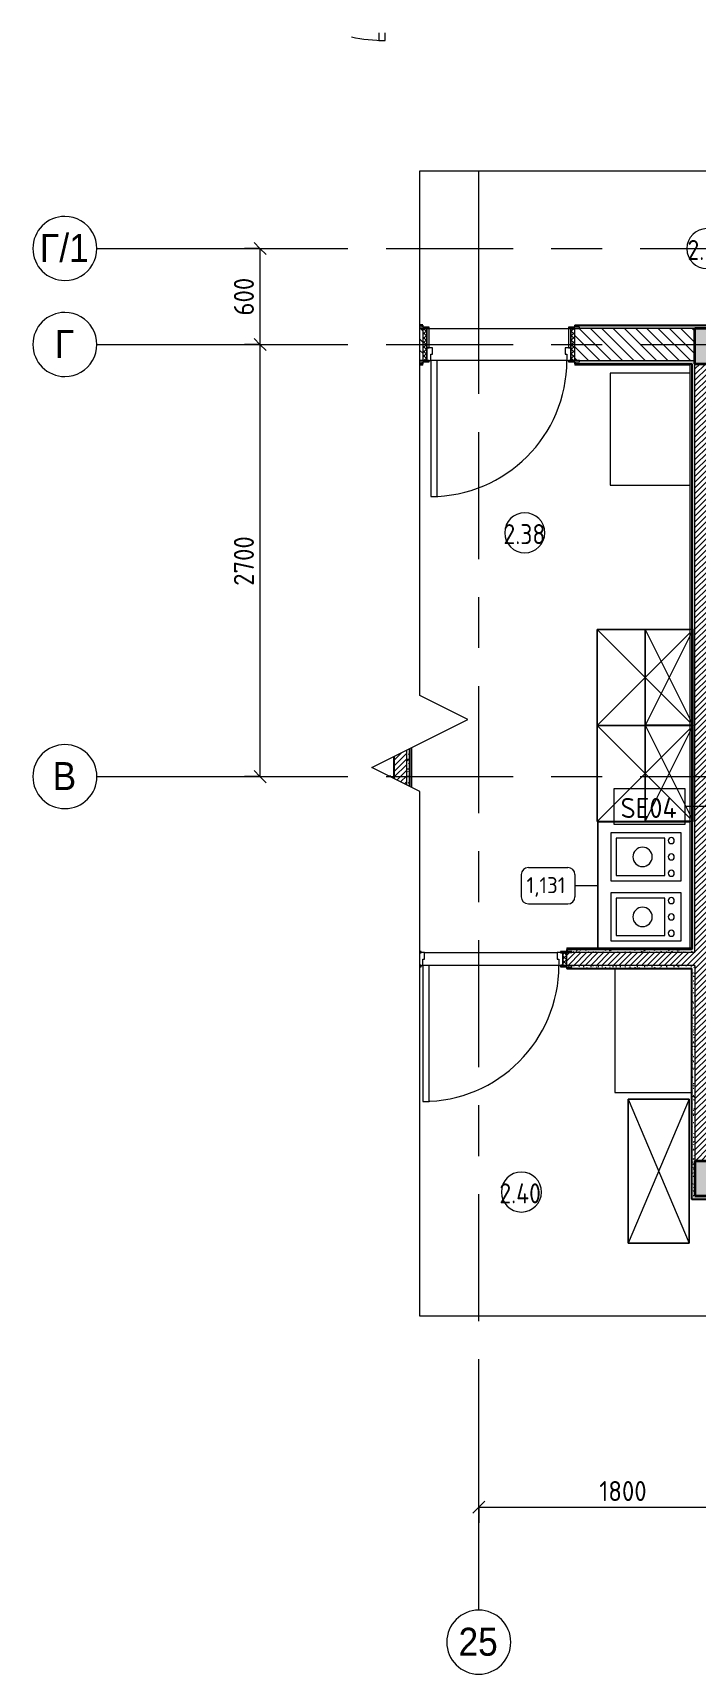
# Model space of a CAD drawing. Header units: millimetres. Extents: x 39815 to 261742, y -8553 to 29000.
# Drawn here: x 79892 to 84028, y 2191 to 12447 of the extents above; entities that cross this region are included whole.
import ezdxf

# ---------------------------------------------------------------- set-up
doc = ezdxf.new("R2010")
doc.units = ezdxf.units.MM
doc.linetypes.add('Осевая', pattern=[1587.5, 317.5, -238.125, 793.75, -238.125])
for name, color, linetype, lineweight in [('A-ANNO-DIMS', 7, 'Continuous', 9), ('A-ANNO-DIMS-50', 7, 'Continuous', 9), ('A-AREA-IDEN', 7, 'Continuous', 9), ('A-DETL-GENF', 7, 'Continuous', 9), ('A-DOOR', 7, 'Continuous', 9), ('A-DOOR-1', 7, 'Continuous', 15), ('A-DOOR-FRAM', 7, 'Continuous', 15), ('A-DOOR-FRAM-1', 7, 'Continuous', 9), ('A-GENM', 7, 'Continuous', 9), ('A-WALL-2', 7, 'Continuous', 9), ('I-FURN', 7, 'Continuous', 9), ('I-FURN-IDEN', 7, 'Continuous', 9), ('I-WALL', 7, 'Continuous', 9), ('P-SANR-FIXT-IDEN', 7, 'Continuous', 9), ('Оси', 7, 'Continuous', 9), ('Оси-1', 7, 'Continuous', 20), ('Оси-2', 7, 'Осевая', 9)]:
    doc.layers.add(name, color=color, linetype=linetype, lineweight=lineweight)
for name, color, linetype, lineweight, true_color in [('A-WALL-1', 7, 'Continuous', 25, 0x3c3c3c), ('A-WALL-3', 7, 'Continuous', 35, 0x3c3c3c), ('A-WALL-FNSH-1', 7, 'Continuous', 15, 0x3c3c3c), ('P-SANR-FIXT-1', 7, 'Continuous', 15, 0x4994b4), ('P-SANR-FIXT-2', 7, 'Continuous', 9, 0x4994b4)]:
    doc.layers.add(name, color=color, linetype=linetype, lineweight=lineweight, true_color=true_color)
doc.styles.add('Arial', font='arial.ttf', dxfattribs={"width": 0.9, "height": 175})
doc.styles.add('GOST Common', font='GOST_Common.ttf', dxfattribs={"height": 125})
doc.styles.add('GOST Common_1', font='GOST_Common.ttf', dxfattribs={"height": 100})
doc.styles.add('GOST Common_2', font='GOST_Common.ttf', dxfattribs={"width": 0.9, "height": 125})
doc.styles.add('ISOCPEUR', font='isocpeur.ttf', dxfattribs={"width": 0.9, "height": 125})
doc.dimstyles.new('ISO-2_5_0_9К_БОЛЬШОЙ', dxfattribs={"dimscale": 304.8, "dimtxt": 124.497647, "dimasz": 0.246063, "dimexe": 0.19685, "dimexo": 0.492126, "dimgap": 0, "dimtad": 1, "dimdec": 0, "dimrnd": 10, "dimzin": 0, "dimdsep": 46, "dimtxsty": 'ISOCPEUR', "dimblk1": 'OBLIQUE', "dimblk2": 'OBLIQUE', "dimsah": 1, "dimcen": 0.09, "dimdle": 0.19685, "dimazin": 0, "dimtfac": 1, "dimtdec": 4, "dimtix": 1, "dimtmove": 0, "dimatfit": 3, "dimfxl": 1, "dimtvp": 1, "dimtolj": 1, "dimtzin": 0, "dimarcsym": 2})
pattern_1 = [(45, (-10183.68, 0), (-17.6776695, 17.6776695), [])]
pattern_2 = [(45, (-10183.68, 0), (-28.51196, 28.51196), []), (45, (-10155.17, 0), (-28.51196, 28.51196), [50.403, -10.081, 1.676, -8.404])]
pattern_3 = [(0, (-10183.68, 0), (60.96, 15.24), [5.029, -40.691, 5.029, -40.691, -243.84]), (0, (-10183.68, 0), (60.96, 15.24), [-91.44, 5.029, -86.411, 5.029, -40.691, -106.68]), (0, (-10183.68, 0), (60.96, 15.24), [-228.6, 5.029, -25.451, 5.029, -71.171]), (120, (-10160.82, 7.62), (-43.6782272, 45.1729086), [5.029, -40.691, 5.029, -40.691, -243.84]), (120, (-10160.82, 7.62), (-43.6782272, 45.1729086), [-91.44, 5.029, -86.411, 5.029, -40.691, -106.68]), (120, (-10160.82, 7.62), (-43.6782272, 45.1729086), [-228.6, 5.029, -25.451, 5.029, -71.171]), (240, (-10153.2, 38.1), (-17.2817728, -60.4129086), [5.029, -40.691, 5.029, -40.691, -243.84]), (240, (-10153.2, 38.1), (-17.2817728, -60.4129086), [-91.44, 5.029, -86.411, 5.029, -40.691, -106.68]), (240, (-10153.2, 38.1), (-17.2817728, -60.4129086), [-228.6, 5.029, -25.451, 5.029, -71.171])]

# ---------------------------------------------------------------- blocks, each defined once
blk = doc.blocks.new('110_Дверь_СКБ_1Ст_Внутренняя1 - Д-8 950x2100h_охрана-31784688-Фрагмент 2_10')
at = {"layer": 'A-DOOR'}
h = blk.add_hatch(dxfattribs=at)
h.set_pattern_fill('FP_17', color=256, style=0, pattern_type=2)
h.set_pattern_definition([(135, (1826.41, 164.685), (-14.14214, -14.14214), []), (225, (1826.41, 164.685), (14.14214, -14.14214), [])])
h.paths.add_polyline_path([(487.5, 100), (462.5, 100), (462.5, -100), (487.5, -100)])
at = {"layer": 'A-DOOR-FRAM-1'}
h = blk.add_hatch(dxfattribs=at)
h.set_pattern_fill('FP_18', color=256, style=0, pattern_type=2)
h.set_pattern_definition([(45, (-296.384, 164.685), (-14.1421, 14.1421), []), (135, (-296.384, 164.685), (-14.1421, -14.1421), [])])
h.paths.add_polyline_path([(-437.5, 100), (-462.5, 100), (-462.5, -100), (-437.5, -100)])
at = {"layer": 'A-DOOR'}
blk.add_arc((437.5, 100), 850, 90, 180, dxfattribs=at)
at = {"layer": 'A-DOOR-1'}
for p, q in [((437.5, 950), (397.5, 950)), ((397.5, 950), (397.5, 100)), ((437.5, 100), (437.5, 950)), ((397.5, 100), (437.5, 100))]:
    blk.add_line(p, q, dxfattribs=at)
at = {"layer": 'A-DOOR-FRAM'}
for p, q in [((-422.5, 108), (-492.5, 108)), ((-492.5, 108), (-492.5, 100)), ((-422.5, 100), (-422.5, 108)), ((504.9, 108), (447.5, 108)), ((447.5, 108), (447.5, 100)), ((-492.5, 100), (-422.5, 100)), ((-437.5, 100), (-462.5, 100)), ((-462.5, 100), (-462.5, -100)), ((-412.5, 100), (-437.5, 100)), ((-437.5, 100), (-437.5, 20)), ((-437.5, -100), (-437.5, 100)), ((-422.5, 100), (-437.5, 100)), ((-437.5, 100), (-437.5, 99)), ((-437.5, 99), (-422.5, 99)), ((-437.5, 20), (-402.5, 20)), ((-422.5, 20), (-437.5, 20)), ((-437.5, 20), (-437.5, -100)), ((-422.5, 99), (-422.5, 100)), ((-422.5, -100), (-422.5, 20)), ((-412.5, 60), (-412.5, 100)), ((-402.5, 60), (-412.5, 60)), ((-402.5, 20), (-402.5, 60)), ((437.5, 60), (427.5, 60)), ((427.5, 60), (427.5, 20)), ((427.5, 20), (462.5, 20)), ((437.5, 100), (437.5, 60)), ((462.5, 100), (437.5, 100)), ((462.5, 100), (447.5, 100)), ((447.5, 100), (447.5, 99)), ((447.5, 100), (504.9, 100)), ((447.5, 99), (462.5, 99)), ((462.5, 20), (447.5, 20)), ((447.5, 20), (447.5, -100)), ((462.5, 20), (462.5, 100)), ((487.5, 100), (462.5, 100)), ((462.5, 100), (462.5, -100)), ((462.5, 99), (462.5, 100)), ((462.5, -100), (462.5, 20)), ((487.5, -100), (487.5, 100)), ((-422.5, -100), (-492.5, -100)), ((-492.5, -100), (-492.5, -108)), ((-462.5, -100), (-437.5, -100)), ((-437.5, -100), (-422.5, -100)), ((-422.5, -108), (-422.5, -100)), ((447.5, -100), (462.5, -100)), ((504.9, -100), (447.5, -100)), ((447.5, -100), (447.5, -108)), ((462.5, -100), (487.5, -100)), ((-492.5, -108), (-422.5, -108)), ((447.5, -108), (504.9, -108))]:
    blk.add_line(p, q, dxfattribs=at)
blk = doc.blocks.new('110_Дверь_СКБ_1Ст_Внутренняя1 - Д-8 950x2100h_охрана-32224770-Фрагмент 2_10')
at = {"layer": 'A-DOOR-FRAM-1'}
h = blk.add_hatch(dxfattribs=at)
h.set_pattern_fill('FP_19', color=256, style=0, pattern_type=2)
h.set_pattern_definition([(45, (-296.384, 104.685), (-14.1421, 14.1421), []), (135, (-296.384, 104.685), (-14.1421, -14.1421), [])])
h.paths.add_polyline_path([(-438, 40), (-463, 40), (-463, -40), (-438, -40)])
at = {"layer": 'A-DOOR'}
blk.add_arc((437, 40), 850, 90, 180, dxfattribs=at)
at = {"layer": 'A-DOOR-1'}
for p, q in [((437, 890), (397, 890)), ((397, 890), (397, 40)), ((437, 40), (437, 890)), ((397, 40), (437, 40))]:
    blk.add_line(p, q, dxfattribs=at)
at = {"layer": 'A-DOOR-FRAM'}
for p, q in [((-423, 48), (-493, 48)), ((-493, 48), (-493, 40)), ((-493, 40), (-423, 40)), ((-438, 40), (-463, 40)), ((-463, 40), (-463, -40)), ((-413, 40), (-438, 40)), ((-438, 40), (-438, -40)), ((-438, -40), (-438, 40)), ((-423, 40), (-438, 40)), ((-438, 40), (-438, 39)), ((-438, 39), (-423, 39)), ((-423, 40), (-423, 48)), ((-423, 39), (-423, 40)), ((-413, 0), (-413, 40)), ((-403, 0), (-413, 0)), ((-403, -40), (-403, 0)), ((437, 0), (427, 0)), ((427, 0), (427, -40)), ((437, 40), (437, 0)), ((455, 40), (437, 40)), ((455, 48), (447, 48)), ((447, 48), (447, 40)), ((455, 40), (447, 40)), ((447, 40), (447, 39)), ((447, 40), (455, 40)), ((447, 39), (455, 39)), ((-423, -40), (-493, -40)), ((-493, -40), (-493, -48)), ((-493, -48), (-423, -48)), ((-463, -40), (-438, -40)), ((-423, -39), (-438, -39)), ((-438, -39), (-438, -40)), ((-438, -40), (-403, -40)), ((-438, -40), (-423, -40)), ((-423, -40), (-423, -39)), ((-423, -48), (-423, -40)), ((427, -40), (455, -40)), ((455, -39), (447, -39)), ((447, -39), (447, -40)), ((447, -40), (455, -40)), ((455, -40), (447, -40)), ((447, -40), (447, -48)), ((447, -48), (455, -48))]:
    blk.add_line(p, q, dxfattribs=at)
blk = doc.blocks.new('110_Дверь_СКБ_1Ст_Внутренняя1 - Д-3 _п_ 1100x2100h_много всего-32102842-Фрагмент 2_10')
at = {"layer": 'A-DOOR'}
blk.add_arc((-488, 110), 1000, 77.8296, 90, dxfattribs=at)
at = {"layer": 'A-DOOR-1'}
for p, q in [((-488, 1110), (-488, 1063)), ((-448, 1110), (-488, 1110)), ((-448, 1063), (-448, 1110))]:
    blk.add_line(p, q, dxfattribs=at)
blk = doc.blocks.new('GM_Отверстие прямоугольное _в плите_ - Отверстие-21985006-Фрагмент 2_10')
at = {"layer": 'A-GENM'}
for p, q in [((91, 175), (100, 175)), ((100, 175), (91, 175)), ((94, 173), (100, 175)), ((100, 175), (100, 170)), ((100, 170), (100, 175))]:
    blk.add_line(p, q, dxfattribs=at)
blk = doc.blocks.new('Стол базовый прямоугольный - 1_196-25596001-Фрагмент 2_10')
at = {"layer": 'I-FURN'}
for p, q in [((350, 250), (-350, 250)), ((-350, 250), (-350, -250)), ((350, -250), (350, 250)), ((-350, -250), (350, -250))]:
    blk.add_line(p, q, dxfattribs=at)
blk = doc.blocks.new('Шкаф параметрический - 1_280-25596496-Фрагмент 2_10')
at = {"layer": 'I-FURN'}
for p, q in [((0, 583), (0, 300)), ((0, 300), (0, 583)), ((17, 583), (300, 300)), ((300, 300), (583, 583)), ((600, 300), (600, 583)), ((600, 583), (600, 300)), ((0, 0), (300, 300)), ((0, 300), (0, 0)), ((0, 0), (0, 300)), ((300, 300), (600, 0)), ((600, 0), (600, 300)), ((600, 300), (600, 0)), ((0, 0), (600, 0)), ((600, 0), (0, 0))]:
    blk.add_line(p, q, dxfattribs=at)
blk = doc.blocks.new('Шкаф параметрический - 1_137-25596775-Фрагмент 2_10')
at = {"layer": 'I-FURN'}
for p, q in [((0, 0), (600, 300)), ((0, 300), (600, 0)), ((600, 300), (0, 300)), ((0, 300), (0, 0)), ((0, 0), (0, 283)), ((600, 0), (600, 300)), ((600, 283), (600, 0)), ((0, 0), (600, 0)), ((598, 0), (0, 0)), ((600, 0), (598, 0))]:
    blk.add_line(p, q, dxfattribs=at)
blk = doc.blocks.new('Шкаф параметрический - 1_137-V38-Фрагмент 2_10')
at = {"layer": 'I-FURN'}
for p, q in [((0, 0), (600, 300)), ((0, 300), (600, 0)), ((600, 300), (0, 300)), ((0, 300), (0, 0)), ((0, 0), (0, 283)), ((600, 0), (600, 300)), ((600, 283), (600, 0)), ((0, 0), (600, 0)), ((2, 0), (0, 0)), ((600, 0), (2, 0))]:
    blk.add_line(p, q, dxfattribs=at)
blk = doc.blocks.new('Шкаф параметрический - 1_280-V39-Фрагмент 2_10')
at = {"layer": 'I-FURN'}
for p, q in [((0, 583), (0, 300)), ((0, 300), (0, 583)), ((17, 583), (300, 300)), ((300, 300), (583, 583)), ((600, 0), (600, 583)), ((600, 583), (600, 0)), ((0, 0), (300, 300)), ((0, 300), (0, 0)), ((0, 0), (0, 300)), ((300, 300), (600, 0)), ((0, 0), (600, 0)), ((600, 0), (0, 0))]:
    blk.add_line(p, q, dxfattribs=at)
blk = doc.blocks.new('Мойка кухонная - Мойка Steel Hammer SH R 5151 GLOWE-25557159-Фрагмент 2_10')
at = {"layer": 'P-SANR-FIXT-2'}
for p, q in [((150, 0), (-150, 0)), ((-150, 0), (-150, -440)), ((116, -102), (-117, -102)), ((-117, -102), (-117, -406)), ((116, -406), (116, -102)), ((150, -440), (150, 0)), ((-117, -406), (116, -406)), ((-150, -440), (150, -440))]:
    blk.add_line(p, q, dxfattribs=at)
for centre, radius, start, end in [((-102, -62), 19, 90, 180), ((-102, -62), 19, 180, 270), ((-102, -62), 19, 360, 90), ((-102, -62), 19.1, 270, 360), ((0, -62), 19, 360, 180), ((0, -62), 19, 180, 360), ((102, -62), 19.1, 360, 180), ((102, -62), 19.1, 180, 360), ((0, -241), 60.5, 360, 180), ((0, -241), 60.5, 180, 360)]:
    blk.add_arc(centre, radius, start, end, dxfattribs=at)
blk = doc.blocks.new('Шкаф параметрический - 1_268-V40-Фрагмент 2_10')
at = {"layer": 'I-FURN'}
for p, q in [((0, 0), (900, 380)), ((0, 380), (900, 0)), ((900, 380), (0, 380)), ((0, 380), (0, 0)), ((0, 0), (0, 380)), ((0, 380), (900, 380)), ((900, 0), (900, 380)), ((900, 380), (900, 0)), ((0, 0), (900, 0)), ((900, 0), (0, 0))]:
    blk.add_line(p, q, dxfattribs=at)
blk = doc.blocks.new('Стол базовый прямоугольный - 1_190-25588265-Фрагмент 2_10')
at = {"layer": 'I-FURN'}
for p, q in [((385, 250), (-390, 250)), ((-390, 250), (-390, -230))]:
    blk.add_line(p, q, dxfattribs=at)
blk = doc.blocks.new('DET_L_Линия разрыва - М100-30991473-Фрагмент 2_10')
at = {"layer": 'A-DETL-GENF'}
for p, q in [((3428, 300), (3278, 0)), ((3728, -300), (3428, 300)), ((3278, 0), (0, 0)), ((3878, 0), (3728, -300)), ((7156, 0), (3878, 0))]:
    blk.add_line(p, q, dxfattribs=at)
blk = doc.blocks.new('DET_L_Линия разрыва - М100-30991472-Фрагмент 2_10')
at = {"layer": 'A-DETL-GENF'}
for p, q in [((4689, -300), (4989, 300)), ((4989, 300), (5139, 0)), ((0, 0), (4539, 0)), ((4539, 0), (4689, -300)), ((5139, 0), (9678, 0))]:
    blk.add_line(p, q, dxfattribs=at)
blk = doc.blocks.new('DET_L_Линия разрыва - М100-30991471-Фрагмент 2_10')
at = {"layer": 'A-DETL-GENF'}
for p, q in [((4689, 300), (4539, 0)), ((4989, -300), (4689, 300)), ((4539, 0), (0, 0)), ((5139, 0), (4989, -300)), ((9678, 0), (5139, 0))]:
    blk.add_line(p, q, dxfattribs=at)
blk = doc.blocks.new('Ось сетки - D8-29747960-Фрагмент 2_10')
at = {"layer": 'Оси-1'}
for start, end in [(360, 180), (180, 360)]:
    blk.add_arc((0, 0), 4, start, end, dxfattribs=at)
blk = doc.blocks.new('DIMBLOCK32-Фрагмент 2_10')
at = {"layer": 'A-ANNO-DIMS-50'}
for p, q in [((82676, 3138), (82676, 3295)), ((84476, 3138), (84476, 3295)), ((82676, 3235), (84476, 3235)), ((82676, 3235), (82676, 3138)), ((84476, 3235), (84476, 3138))]:
    blk.add_line(p, q, dxfattribs=at)
at = {"layer": 'A-ANNO-DIMS-50', "lineweight": 20}
for p, q in [((82676, 3235), (82639, 3197)), ((82676, 3235), (82714, 3272)), ((84476, 3235), (84439, 3197)), ((84476, 3235), (84514, 3272))]:
    blk.add_line(p, q, dxfattribs=at)
at = {"layer": 'A-ANNO-DIMS-50', "color": 0, "insert": (83429, 3398), "char_height": 125, "width": 353.38, "attachment_point": 1, "line_spacing_factor": 1.149209, "style": 'ISOCPEUR'}
blk.add_mtext('1800', dxfattribs=at)
blk = doc.blocks.new('_Oblique')
at = {"color": 0, "linetype": 'ByBlock', "lineweight": -2}
blk.add_line((-0.5, -0.5), (0.5, 0.5), dxfattribs=at)
blk = doc.blocks.new('DIMBLOCK35-Фрагмент 2_10')
at = {"layer": 'A-ANNO-DIMS-50'}
for p, q in [((81214, 11100), (81370, 11100)), ((81310, 11100), (81214, 11100)), ((81310, 11100), (81310, 10500)), ((81214, 10500), (81370, 10500)), ((81310, 10500), (81214, 10500))]:
    blk.add_line(p, q, dxfattribs=at)
at = {"layer": 'A-ANNO-DIMS-50', "lineweight": 20}
for p, q in [((81310, 11100), (81273, 11137)), ((81310, 11100), (81348, 11062)), ((81310, 10500), (81273, 10537)), ((81310, 10500), (81348, 10462))]:
    blk.add_line(p, q, dxfattribs=at)
at = {"layer": 'A-ANNO-DIMS-50', "color": 0, "insert": (81147, 10681), "char_height": 125, "width": 284.43, "attachment_point": 1, "rotation": 90, "line_spacing_factor": 1.149209, "style": 'ISOCPEUR'}
blk.add_mtext('600', dxfattribs=at)
blk = doc.blocks.new('DIMBLOCK36-Фрагмент 2_10')
at = {"layer": 'A-ANNO-DIMS-50'}
for p, q in [((81214, 10500), (81370, 10500)), ((81310, 10500), (81214, 10500)), ((81310, 10500), (81310, 7800)), ((81214, 7800), (81370, 7800)), ((81310, 7800), (81214, 7800))]:
    blk.add_line(p, q, dxfattribs=at)
at = {"layer": 'A-ANNO-DIMS-50', "lineweight": 20}
for p, q in [((81310, 10500), (81273, 10537)), ((81310, 10500), (81348, 10462)), ((81310, 7800), (81273, 7837)), ((81310, 7800), (81348, 7762))]:
    blk.add_line(p, q, dxfattribs=at)
at = {"layer": 'A-ANNO-DIMS-50', "color": 0, "insert": (81147, 8992), "char_height": 125, "width": 379.24, "attachment_point": 1, "rotation": 90, "line_spacing_factor": 1.149209, "style": 'ISOCPEUR'}
blk.add_mtext('2700', dxfattribs=at)
blk = doc.blocks.new('М_сантехническая_рамка1 - В рамке-30590747-Фрагмент 2_10')
at = {"layer": 'P-SANR-FIXT-IDEN'}
for p, q in [((4.29, 2.24), (-4.64, 2.24)), ((-4.64, 2.24), (-4.64, -2.18)), ((4.29, -2.18), (4.29, 2.24)), ((-4.64, -2.18), (4.29, -2.18))]:
    blk.add_line(p, q, dxfattribs=at)
blk = doc.blocks.new('Марка_Мебель - В прямоуг_Balcon_Марка-25523697-Фрагмент 2_10')
at = {"layer": 'I-FURN-IDEN'}
for p, q in [((-2.45, 2.28), (2.45, 2.28)), ((-3.35, 1.38), (-3.35, -1.38)), ((3.35, 1.38), (3.35, -1.38)), ((-2.46, -2.28), (2.45, -2.28))]:
    blk.add_line(p, q, dxfattribs=at)
for centre, radius, start, end in [((-2.45, 1.38), 0.9, 90, 180), ((2.45, 1.38), 0.9, 0, 90), ((-2.46, -1.38), 0.893, 180, 270), ((2.45, -1.38), 0.9, 270, 0)]:
    blk.add_arc(centre, radius, start, end, dxfattribs=at)
blk = doc.blocks.new('Марка_Помещения - Номер-25198446-Фрагмент 2_10')
at = {"layer": 'A-AREA-IDEN'}
for start, end in [(360, 180), (180, 360)]:
    blk.add_arc((0, 0), 2.5, start, end, dxfattribs=at)

msp = doc.modelspace()

# ---------------------------------------------------------------- hatches: boundary and pattern name
at = {"layer": 'I-WALL'}
h = msp.add_hatch(dxfattribs=at)
h.set_pattern_fill('FP_9', color=256, style=0, pattern_type=2)
h.set_pattern_definition(pattern_3)
h.paths.add_polyline_path([(87164.9, 10600), (87215.3, 10600), (87215.3, 10620), (83276.3, 10620), (83276.3, 10608), (83306.3, 10608), (83306.3, 10600), (84522.9, 10600)])
h.paths.add_polyline_path([(82308.9, 10608), (82326.3, 10608), (82326.3, 10620), (82308.9, 10619.7)])
h = msp.add_hatch(dxfattribs=at)
h.set_pattern_fill('FP_2', color=256, style=0, pattern_type=2)
h.set_pattern_definition([(135, (-10183.68, 0), (-35.35534, -35.35534), [])])
h.paths.add_polyline_path([(84026.3, 10400), (84026.3, 10600), (83276.3, 10600), (83276.3, 10400), (83306.3, 10400)])
h.paths.add_polyline_path([(82308.9, 10400), (82326.3, 10400), (82326.3, 10600), (82308.9, 10600), (82308.9, 10565.2)])
h = msp.add_hatch(dxfattribs=at)
h.set_pattern_fill('FP_3', color=256, style=0, pattern_type=2)
h.set_pattern_definition(pattern_2)
h.paths.add_polyline_path([(91426.3, 10380), (91426.3, 10600), (84026.3, 10600), (84026.3, 10380), (91128.1, 10380)])
h = msp.add_hatch(dxfattribs=at)
h.set_pattern_fill('FP_9', color=256, style=0, pattern_type=2)
h.set_pattern_definition(pattern_3)
h.paths.add_polyline_path([(84006.3, 10380), (84026.3, 10380), (84026.3, 10400), (83306.3, 10400), (83306.3, 10392), (83276.3, 10392), (83276.3, 10380), (83306.3, 10380)])
h.paths.add_polyline_path([(82308.9, 10380), (82326.3, 10380), (82326.3, 10392), (82308.9, 10392)])
h = msp.add_hatch(dxfattribs=at)
h.set_pattern_fill('FP_9', color=256, style=0, pattern_type=2)
h.set_pattern_definition(pattern_3)
h.paths.add_polyline_path([(84026.3, 6720), (84026.3, 10380), (84006.3, 10380), (84006.3, 6720)])
h = msp.add_hatch(dxfattribs=at)
h.set_pattern_fill('FP_1', color=256, style=0, pattern_type=2)
h.set_pattern_definition(pattern_1)
h.paths.add_polyline_path([(84106.3, 5400), (84106.3, 10380), (84026.3, 10380), (84026.3, 5400)])
h = msp.add_hatch(dxfattribs=at)
h.set_pattern_fill('FP_1', color=256, style=0, pattern_type=2)
h.set_pattern_definition(pattern_1)
h.paths.add_polyline_path([(82226.3, 7747.3), (82226.3, 7964.7), (82146.3, 7924.7), (82146.3, 7787.3), (82169.7, 7775.6)])
h = msp.add_hatch(dxfattribs=at)
h.set_pattern_fill('FP_9', color=256, style=0, pattern_type=2)
h.set_pattern_definition(pattern_3)
h.paths.add_polyline_path([(82246.3, 7737.3), (82246.3, 7974.7), (82226.3, 7964.7), (82226.3, 7747.3), (82240.7, 7740.1)])
h = msp.add_hatch(dxfattribs=at)
h.set_pattern_fill('FP_9', color=256, style=0, pattern_type=2)
h.set_pattern_definition(pattern_3)
h.paths.add_polyline_path([(84026.3, 6700), (84026.3, 6720), (83226.3, 6720), (83226.3, 6708), (83256.3, 6708), (83256.3, 6700), (83862.3, 6700)])
h = msp.add_hatch(dxfattribs=at)
h.set_pattern_fill('FP_1', color=256, style=0, pattern_type=2)
h.set_pattern_definition(pattern_1)
h.paths.add_polyline_path([(84026.3, 6620), (84026.3, 6700), (83226.3, 6700), (83226.3, 6620), (84006.3, 6620)])
h = msp.add_hatch(dxfattribs=at)
h.set_pattern_fill('FP_9', color=256, style=0, pattern_type=2)
h.set_pattern_definition(pattern_3)
h.paths.add_polyline_path([(84005.3, 6600), (84006.3, 6600), (84006.3, 6620), (83256.3, 6620), (83256.3, 6612), (83226.3, 6612), (83226.3, 6600), (83862.3, 6600)])
h = msp.add_hatch(dxfattribs=at)
h.set_pattern_fill('FP_9', color=256, style=0, pattern_type=2)
h.set_pattern_definition(pattern_3)
h.paths.add_polyline_path([(84026.3, 5180), (84026.3, 6620), (84006.3, 6620), (84006.3, 5180)])
h = msp.add_hatch(dxfattribs=at)
h.set_pattern_fill('FP_3', color=256, style=0, pattern_type=2)
h.set_pattern_definition(pattern_2)
h.paths.add_polyline_path([(91426.3, 5180), (91426.3, 5400), (90526.3, 5400), (90526.3, 5180), (91386.3, 5180)])
h.paths.add_polyline_path([(89446.3, 5180), (89476.3, 5180), (89476.3, 5400), (84026.3, 5400), (84026.3, 5180), (88486, 5180)])
h = msp.add_hatch(dxfattribs=at)
h.set_pattern_fill('FP_9', color=256, style=0, pattern_type=2)
h.set_pattern_definition(pattern_3)
h.paths.add_polyline_path([(91128.1, 5160), (91386.3, 5160), (91386.3, 5180), (90556.3, 5180), (90556.3, 5172), (90526.3, 5172), (90526.3, 5160), (90556.3, 5160)])
h.paths.add_polyline_path([(89476.3, 5160), (89476.3, 5172), (89446.3, 5172), (89446.3, 5180), (84006.3, 5180), (84006.3, 5160), (88486, 5160)])

# ---------------------------------------------------------------- linework, layer by layer
at = {"layer": 'A-WALL-1'}
for p, q in [((82326.3, 10620), (82308.9, 10620)), ((82326.3, 10608), (82326.3, 10620)), ((83276.3, 10620), (83276.3, 10608)), ((83276.3, 10620), (87215.3, 10620)), ((82308.9, 10380), (82326.3, 10380)), ((82326.3, 10380), (82326.3, 10392)), ((83276.3, 10392), (83276.3, 10380)), ((83276.3, 10380), (84006.3, 10380)), ((84006.3, 10380), (84006.3, 6720)), ((82146.3, 7924.7), (82146.3, 7787.3)), ((82246.3, 7737.3), (82246.3, 7974.7)), ((83226.3, 6720), (83226.3, 6708)), ((84006.3, 6720), (83226.3, 6720)), ((83226.3, 6612), (83226.3, 6600)), ((83226.3, 6600), (84006.3, 6600)), ((84006.3, 5160), (84006.3, 6600)), ((84006.3, 5160), (89476.3, 5160))]:
    msp.add_line(p, q, dxfattribs=at)
at = {"layer": 'A-WALL-2'}
for p, q in [((84026.3, 10600), (83306.3, 10600)), ((83306.3, 10400), (84026.3, 10400)), ((84026.3, 6700), (84026.3, 10380)), ((82226.3, 7747.3), (82226.3, 7964.7)), ((84026.3, 6700), (83256.3, 6700)), ((84026.3, 6620), (83256.3, 6620)), ((84026.3, 6620), (84026.3, 5400))]:
    msp.add_line(p, q, dxfattribs=at)
at = {"layer": 'A-WALL-3'}
for p, q in [((87235.3, 10600), (84026.3, 10600)), ((84026.3, 10380), (84026.3, 10600)), ((84026.3, 10380), (91426.3, 10380)), ((84026.3, 5400), (84026.3, 5180)), ((84026.3, 5400), (89446.3, 5400)), ((84026.3, 5180), (89446.3, 5180))]:
    msp.add_line(p, q, dxfattribs=at)
at = {"layer": 'A-WALL-FNSH-1'}
for p, q in [((82326.3, 10621), (82308.9, 10621)), ((82326.3, 10620), (82326.3, 10621)), ((87214.3, 10621), (83276.3, 10621)), ((83276.3, 10621), (83276.3, 10620)), ((82308.9, 10379), (82326.3, 10379)), ((82326.3, 10379), (82326.3, 10380)), ((83276.3, 10380), (83276.3, 10379)), ((83276.3, 10379), (84005.3, 10379)), ((84005.3, 10379), (84005.3, 6721)), ((82247.3, 7736.8), (82247.3, 7975.2)), ((84005.3, 6721), (83226.3, 6721)), ((83226.3, 6721), (83226.3, 6720)), ((83226.3, 6600), (83226.3, 6599)), ((83226.3, 6599), (84005.3, 6599)), ((84005.3, 6599), (84005.3, 5159)), ((84005.3, 5159), (89476.3, 5159))]:
    msp.add_line(p, q, dxfattribs=at)
at = {"layer": 'I-FURN'}
for p, q in [((83997.3, 7518.2), (83419.7, 7518.2)), ((83419.7, 7518.2), (83419.7, 6729)), ((83419.7, 6729), (83419.7, 7518.2)), ((83419.7, 7518.2), (83997.3, 7518.2))]:
    msp.add_line(p, q, dxfattribs=at)
at = {"layer": 'I-FURN-IDEN'}
msp.add_line((83419.7, 7118.2), (83276.9, 7118.2), dxfattribs=at)
at = {"layer": 'I-WALL'}
for p, q in [((82366.3, 10600), (83236.3, 10600)), ((82326.3, 10371), (82308.9, 10371)), ((82326.3, 10371), (82326.3, 10379)), ((83226.3, 10400), (82416.3, 10400)), ((83276.3, 10379), (83276.3, 10371)), ((83997.3, 10371), (83276.3, 10371)), ((83997.3, 6720.5), (83997.3, 10371)), ((82255.3, 7979.2), (82255.3, 7732.8)), ((82336.3, 6700), (83166.3, 6700)), ((83226.3, 6729), (84006.3, 6729)), ((83226.3, 6729), (83226.3, 6721)), ((83997.3, 6720.5), (84006.3, 6720.5)), ((83176.3, 6620), (82366.3, 6620))]:
    msp.add_line(p, q, dxfattribs=at)
at = {"layer": 'P-SANR-FIXT-IDEN'}
msp.add_line((84367.2, 7612.6), (83966, 7612.6), dxfattribs=at)
at = {"layer": 'Оси'}
for p, q in [((82676.3, 10334.2), (82676.3, 11584.2)), ((80291.6, 11100), (81541.6, 11100)), ((80291.6, 10500), (81541.6, 10500)), ((80291.6, 7800), (81541.6, 7800)), ((82676.3, 2591.3), (82676.3, 3841.3))]:
    msp.add_line(p, q, dxfattribs=at)
at = {"layer": 'Оси-2'}
for p, q in [((81541.6, 11100), (90737.2, 11100)), ((81541.6, 10500), (90737.2, 10500)), ((82676.3, 3841.3), (82676.3, 10334.2)), ((81541.6, 7800), (90737.2, 7800))]:
    msp.add_line(p, q, dxfattribs=at)

# ---------------------------------------------------------------- block references
at = {"layer": 'A-AREA-IDEN', "xscale": 49.99999999999998, "yscale": 49.99999999999998, "zscale": 49.99999999999998}
for p in [(84100.4, 11098.9), (82963.4, 9323.5), (82942.5, 5203.9)]:
    msp.add_blockref('Марка_Помещения - Номер-25198446-Фрагмент 2_10', p, dxfattribs=at)
at = {"layer": 'A-DETL-GENF'}
for name, p, rotation in [('DET_L_Линия разрыва - М100-30991471-Фрагмент 2_10', (91987.2, 11584.2), 180), ('DET_L_Линия разрыва - М100-30991473-Фрагмент 2_10', (82308.9, 11584.2), 270.0000000000001), ('DET_L_Линия разрыва - М100-30991472-Фрагмент 2_10', (91987.2, 4427.8), 180)]:
    msp.add_blockref(name, p, dxfattribs=dict(at, rotation=rotation))
at = {"layer": 'A-DOOR', "rotation": 180}
for name, p in [('110_Дверь_СКБ_1Ст_Внутренняя1 - Д-3 _п_ 1100x2100h_много всего-32102842-Фрагмент 2_10', (81603.8, 13510)), ('110_Дверь_СКБ_1Ст_Внутренняя1 - Д-8 950x2100h_охрана-31784688-Фрагмент 2_10', (82813.8, 10500)), ('110_Дверь_СКБ_1Ст_Внутренняя1 - Д-8 950x2100h_охрана-32224770-Фрагмент 2_10', (82763.8, 6660))]:
    msp.add_blockref(name, p, dxfattribs=at)
at = {"layer": 'A-GENM'}
msp.add_blockref('GM_Отверстие прямоугольное _в плите_ - Отверстие-21985006-Фрагмент 2_10', (82026.4, 7627), dxfattribs=at)
at = {"layer": 'I-FURN'}
for name, p, rotation in [('Стол базовый прямоугольный - 1_196-25596001-Фрагмент 2_10', (83746.5, 9970.2), 90), ('Шкаф параметрический - 1_280-25596496-Фрагмент 2_10', (83414.6, 8719.6), 269.9999999999994), ('Шкаф параметрический - 1_137-25596775-Фрагмент 2_10', (83714.6, 8719.6), 269.9999999999994), ('Шкаф параметрический - 1_280-V39-Фрагмент 2_10', (83414.6, 8119.6), 269.9999999999994), ('Шкаф параметрический - 1_137-V38-Фрагмент 2_10', (83714.6, 8121.5), 269.9999999999994), ('Стол базовый прямоугольный - 1_190-25588265-Фрагмент 2_10', (83776.3, 6215), 90), ('Шкаф параметрический - 1_268-V40-Фрагмент 2_10', (83609.2, 5784.2), 269.9999999999994)]:
    msp.add_blockref(name, p, dxfattribs=dict(at, rotation=rotation))
at = {"layer": 'I-FURN-IDEN', "xscale": 49.99999999999998, "yscale": 49.99999999999998, "zscale": 49.99999999999998}
msp.add_blockref('Марка_Мебель - В прямоуг_Balcon_Марка-25523697-Фрагмент 2_10', (83109.1, 7118.2), dxfattribs=at)
at = {"layer": 'P-SANR-FIXT-1', "rotation": 269.9999999999999}
for p in [(83940, 7298.2), (83940, 6923.2)]:
    msp.add_blockref('Мойка кухонная - Мойка Steel Hammer SH R 5151 GLOWE-25557159-Фрагмент 2_10', p, dxfattribs=at)
at = {"layer": 'P-SANR-FIXT-IDEN', "xscale": 49.99999999999998, "yscale": 49.99999999999998, "zscale": 49.99999999999998}
msp.add_blockref('М_сантехническая_рамка1 - В рамке-30590747-Фрагмент 2_10', (83751.3, 7611), dxfattribs=at)
at = {"layer": 'Оси-1', "xscale": 49.99999999999998, "yscale": 49.99999999999998, "zscale": 49.99999999999998}
for p, rotation in [((80091.6, 11100), 269.9999999999995), ((80091.6, 10500), 269.9999999999995), ((80091.6, 7800), 269.9999999999994)]:
    msp.add_blockref('Ось сетки - D8-29747960-Фрагмент 2_10', p, dxfattribs=dict(at, rotation=rotation))
msp.add_blockref('Ось сетки - D8-29747960-Фрагмент 2_10', (82676.3, 2391.3), dxfattribs=at)

# ---------------------------------------------------------------- texts
at = {"layer": 'A-AREA-IDEN', "char_height": 125, "attachment_point": 1, "style": 'GOST Common_2'}
for s, insert, width in [('2.51', (83979.5, 11153.1), 303.038), ('2.38', (82830.6, 9377.7), 331.899), ('2.40', (82805.1, 5258.2), 342.721)]:
    msp.add_mtext(s, dxfattribs=dict(at, insert=insert, width=width))
at = {"layer": 'I-FURN-IDEN', "insert": (82974.4, 7171.7), "char_height": 100, "width": 308.65, "attachment_point": 1, "style": 'GOST Common_1'}
msp.add_mtext('1,131', dxfattribs=at)
at = {"layer": 'P-SANR-FIXT-IDEN', "insert": (83562, 7666.4), "char_height": 125, "width": 456.962, "attachment_point": 1, "style": 'GOST Common'}
msp.add_mtext('SE04', dxfattribs=at)
at = {"layer": 'Оси', "char_height": 175, "attachment_point": 1, "style": 'Arial'}
for s, insert, width in [('\\fArial|b0|i0|c204|p34|;\\W.9;Г', (79934.8, 11190.5), 147.911), ('/1', (80056.9, 11190.5), 227.278), ('\\fArial|b0|i0|c204|p34|;\\W.9;Г', (80028.7, 10590.5), 147.911), ('\\fArial|b0|i0|c204|p34|;\\W.9;В', (80015.2, 7890.5), 180.38), ('25', (82550, 2481.6), 303.038)]:
    msp.add_mtext(s, dxfattribs=dict(at, insert=insert, width=width))

# ---------------------------------------------------------------- dimensions: what is measured, and where the dimension line sits
at = {"layer": 'A-ANNO-DIMS'}
for base, p1, p2, override, picture, middle in [((81310.5, 10500), (81363.5, 11100), (81363.5, 10500), {"dimpost": '<>', "dimfxl": 600}, 'DIMBLOCK35-Фрагмент 2_10', (81248, 10800)), ((81310.5, 7800), (81363.5, 10500), (81363.5, 7800), {"dimpost": '<>', "dimfxl": 2700}, 'DIMBLOCK36-Фрагмент 2_10', (81248, 9150))]:
    dim = msp.add_linear_dim(base=base, p1=p1, p2=p2, angle=90, dimstyle='ISO-2_5_0_9К_БОЛЬШОЙ', override=override, dxfattribs=at)
    dim.commit()
    dim.dimension.update_dxf_attribs({"geometry": picture, "text_midpoint": middle})
dim = msp.add_linear_dim(base=(84476.3, 3234.8), p1=(82676.3, 3287.8), p2=(84476.3, 3287.8), dimstyle='ISO-2_5_0_9К_БОЛЬШОЙ', override={"dimpost": '<>', "dimfxl": 1800}, dxfattribs=at)
dim.commit()
dim.dimension.update_dxf_attribs({"geometry": 'DIMBLOCK32-Фрагмент 2_10', "text_midpoint": (83576.3, 3297.3)})

doc.saveas('drawing.dxf')
